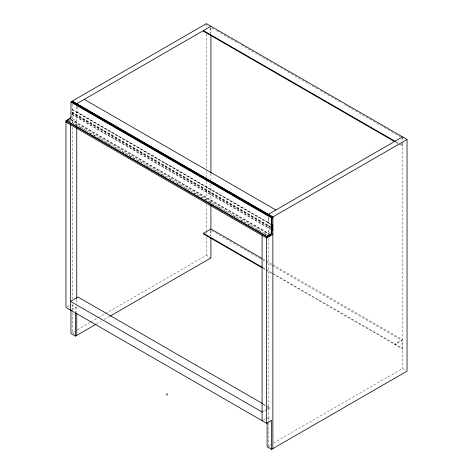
<?xml version="1.0" encoding="UTF-8"?>
<svg xmlns="http://www.w3.org/2000/svg" width="473" height="473" viewBox="0 0 473 473"><rect width="100%" height="100%" fill="white"/><g stroke="black" fill="none" stroke-linecap="round" stroke-linejoin="round"><path stroke-width="0.35" stroke-dasharray="2.37 1.77" d="M76.744 112.408L77.253 112.119L268.859 222.742L268.859 217.586M69.093 120.302L72.227 118.492L76.744 121.1L73.611 122.909M67.213 306.729L70.974 304.553M71.73 309.33L75.491 307.16L75.491 311.506M74.787 331.313L72.227 332.791L72.227 303.234M77.341 329.841L90.118 322.462M90.757 322.095L97.787 318.033M98.425 317.667L104.817 313.977M105.455 313.611L206.405 255.325L210.917 257.933M268.351 223.031L268.859 222.742M398.828 144.017L402.02 145.861L402.523 145.566L400.607 144.46M96.551 323.964L101.66 321.007M104.22 319.535L109.328 316.585M264.59 233.893L268.351 231.723L270.609 233.023M262.083 411.995L265.217 410.18M265.844 409.819L269.604 407.649L269.604 408.234L262.586 412.285M263.337 419.959L265.217 418.871M265.844 269.374L402.523 348.282L402.02 348.577L402.02 340.471L395.002 344.527L395.002 343.936L402.523 339.596L265.844 260.682M268.351 423.11L268.351 446.021L270.905 444.543M273.465 443.071L402.523 368.556L405.911 370.507M211.691 27.872L214.245 29.35M216.8 30.822L238.516 43.362M241.07 44.834L309.407 84.289M311.961 85.767L317.714 89.084M320.268 90.562L341.979 103.096M344.539 104.574L400.743 137.022M396.138 141.882L398.053 142.988M396.268 142.544L398.189 143.65M72.227 109.511L270.946 224.243M71.979 109.659L270.946 224.533M71.979 111.977L270.698 226.703M71.979 112.267L270.698 226.993M71.866 112.781L270.586 227.507M71.866 113.071L270.586 227.797M72.227 114.436L272.223 229.902M71.979 114.584L271.975 230.049M71.252 119.373L269.332 233.733M70.997 119.515L269.078 233.881M70.359 120.018L268.694 234.525M68.467 120.373L266.547 234.732M68.467 120.662L70.382 121.768M74.858 124.352L79.967 127.302M80.611 127.675L86.997 131.358M89.557 132.836L95.304 136.159M98.496 138.004L102.972 140.582M105.526 142.06L110.641 145.01M113.833 146.855L118.309 149.438M122.14 151.65L126.616 154.233M129.17 155.706L134.923 159.029M137.477 160.507L141.947 163.084M145.785 165.302L150.254 167.88M153.453 169.724L158.561 172.68M161.116 174.153L165.591 176.736M169.423 178.948L173.898 181.531M177.091 183.376L182.206 186.327M184.76 187.805L189.23 190.388M193.705 192.966L198.175 195.55M200.735 197.028L205.844 199.978M209.042 201.823L213.512 204.401M217.349 206.618L221.819 209.202M224.373 210.674L228.849 213.258M232.681 215.469L237.156 218.053M240.988 220.264L245.463 222.848M248.018 224.326L252.487 226.91M256.325 229.121L260.794 231.705M264.632 233.916L265.909 234.655M263.29 259.21L265.205 260.316M211.691 230.588L237.878 245.706M240.432 247.184L261.504 259.352M262.143 259.718L265.341 261.563M265.98 261.93L271.727 265.252M272.365 265.619L402.02 340.471M262.793 267.612L265.347 269.084M262.793 268.197L265.347 269.669M265.98 270.036L271.733 273.359M272.365 273.719L402.02 348.577M263.219 403.96L269.604 407.649M263.219 404.545L269.604 408.234M71.541 304.878L75.491 307.16M267.097 417.783L270.485 419.74M72.795 333.116L74.486 334.092M268.351 446.021L270.609 447.322M402.523 136.88L402.523 140.57M402.523 143.396L402.523 368.556M402.02 137.761L402.02 141.439M402.02 142.178L402.02 145.861M268.351 217.243L268.351 234.679M268.351 238.368L268.351 422.371M210.917 27.706L210.917 33.636M210.917 173.822L210.917 179.722M210.917 184.151L210.917 202.598M210.917 230.422L210.917 236.535M210.414 27.872L210.414 33.027M210.414 230.588L210.414 235.743M206.405 23.65L206.405 27.339M206.405 33.979L206.405 168.264M206.405 171.214L206.405 177.115M206.405 181.543L206.405 200.729M206.405 204.413L206.405 230.239M206.405 230.978L206.405 233.928M206.405 236.878L206.405 255.325M77.253 106.963L77.253 112.119M76.744 106.62L76.744 125.528M76.744 299.19L76.744 303.619M76.744 306.575L76.744 312.487M72.227 104.013L72.227 122.927M72.227 127.361L72.227 298.8"/><path stroke-width="0.71" d="M266.595 423.288L65.96 307.45L65.96 120.952L69.974 118.345A1.419 0.822 -60 0 0 70.974 116.606L70.974 102.127L72.168 101.169L272.826 217.012L271.608 217.964L271.608 232.444A1.419 0.822 -60 0 1 270.609 234.182L266.595 236.79L266.595 423.288L271.608 420.391L271.608 449.35L267.097 446.743L267.097 422.85M76.744 103.723L210.917 26.257M210.414 35.239L210.917 34.943M66.794 120.467L69.72 118.782M262.154 267.824L203.396 233.904L203.396 233.313L210.917 228.973L262.012 258.471M210.414 237.954L210.917 237.659M268.351 214.346L402.523 136.88M407.04 139.488L206.405 23.65L72.227 101.116L272.868 216.953L407.04 139.488L407.04 371.163L271.608 449.35M272.868 218.692L272.614 217.385L271.863 217.822L271.863 228.246L272.614 227.809L272.868 225.349L271.585 224.61M70.974 310.347L70.974 333.512L75.491 336.12L95.913 324.33M109.967 316.212L210.917 257.933L210.917 238.008M272.868 230.274L272.614 228.098L271.863 228.536L271.863 232.592A1.419 0.822 -60 0 1 270.858 234.324L270.609 235.631M267.848 237.221L266.849 237.511L266.849 236.642L270.355 234.614L270.355 235.483L269.102 236.21L267.824 235.471M167.282 393.749L166.277 394.328L167.531 395.05M84.265 99.377L275.877 210M91.147 112.615L92.424 113.354M149.297 146.187L150.574 146.926M216.386 184.919L217.663 185.658M262.391 211.484L263.668 212.223M71.228 101.695L271.863 217.533M70.974 102.127L271.608 217.964M271.171 233.349L272.868 234.324L266.595 237.949L65.96 122.111M269.078 234.75L270.355 235.483M267.824 235.761L269.102 236.21M66.208 120.52L267.848 236.932M65.96 120.952L266.595 236.79M203.396 233.313L262.154 267.239M262.58 403.593L77.998 297.026L70.477 301.372L262.083 411.995M272.868 216.953L272.868 448.629M262.083 235.341L262.083 420.68M210.917 35.108L210.917 173.083M210.917 205.548L210.917 229.157M76.744 127.745L76.744 298.451M76.744 313.227L76.744 335.398M75.491 312.955L75.491 336.12M70.477 124.718L70.477 310.057M71.192 117.073A1.419 0.822 -60 0 1 71.092 117.41M70.725 118.049A1.419 0.822 -60 0 1 70.223 118.492M395.002 141.226L203.396 30.603L203.396 31.188L395.002 141.811L395.002 141.226"/></g></svg>
